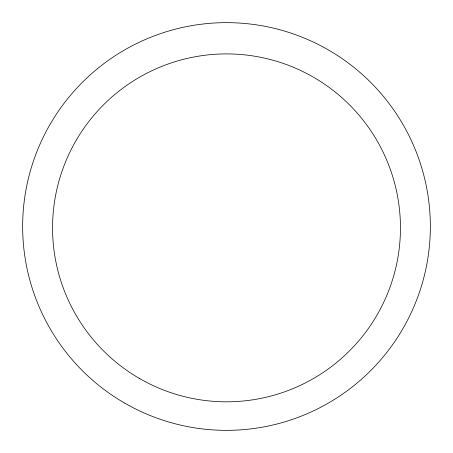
<?xml version="1.0" encoding="UTF-8"?>
<svg xmlns="http://www.w3.org/2000/svg" width="453" height="453" viewBox="0 0 453 453"><rect width="100%" height="100%" fill="white"/><g stroke="black" fill="none" stroke-linecap="round" stroke-linejoin="round"><path stroke-width="0.68" d="M139.524 378.504A173.952 173.952 0 0 0 400.452 227.859A173.952 173.952 0 0 0 139.524 77.214A173.952 173.952 0 0 0 139.524 378.504M124.575 403.04A203.85 203.85 0 0 0 430.35 226.5A203.85 203.85 0 0 0 124.575 49.96A203.85 203.85 0 0 0 124.575 403.04"/></g></svg>
